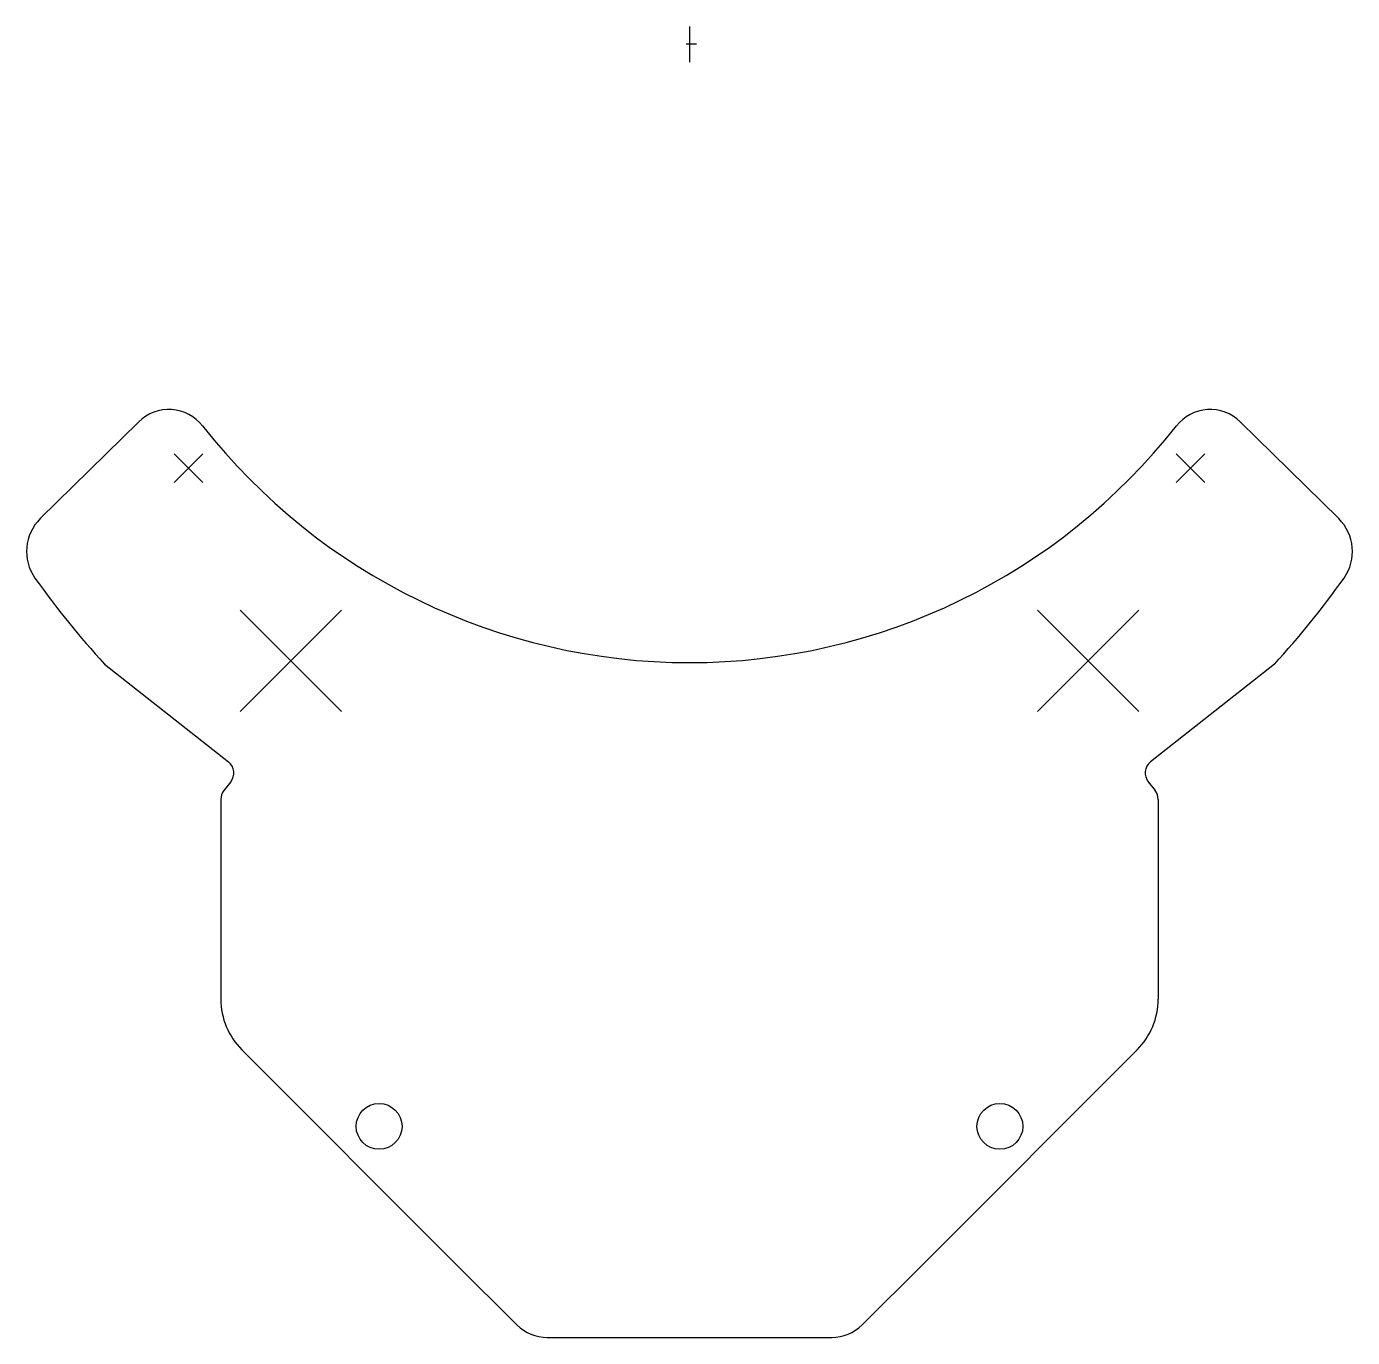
# Model space of a CAD drawing. Header units: millimetres. Extents: x -46.3 to 46.3, y 25.9 to 117.5.
import ezdxf

# ---------------------------------------------------------------- set-up
doc = ezdxf.new("R2010")
doc.units = ezdxf.units.MM
doc.layers.get('0').update_dxf_attribs({"linetype": 'CONTINUOUS'})

msp = doc.modelspace()

# ---------------------------------------------------------------- linework, layer by layer
for p, q in [((0, 117.5), (0, 115)), ((-0.232, 116.297), (0.5, 116.297)), ((-38.474, 89.881), (-45.352, 83.116)), ((38.474, 89.881), (45.352, 83.116)), ((-34, 87.65), (-36, 85.65)), ((-36, 87.65), (-34, 85.65)), ((34, 87.65), (36, 85.65)), ((36, 87.65), (34, 85.65)), ((-27.847, 73.187), (-31.382, 76.723)), ((-27.847, 73.187), (-24.311, 76.723)), ((27.847, 73.187), (24.311, 76.723)), ((27.847, 73.187), (31.382, 76.723)), ((-27.847, 73.187), (-31.382, 69.652)), ((-27.847, 73.187), (-24.311, 69.652)), ((27.847, 73.187), (24.311, 69.652)), ((27.847, 73.187), (31.382, 69.652)), ((-40.861, 72.953), (-32.214, 66.124)), ((40.861, 72.953), (32.214, 66.124)), ((-32.049, 64.72), (-32.523, 64.12)), ((32.049, 64.72), (32.523, 64.12)), ((-32.738, 63.501), (-32.738, 49.537)), ((32.738, 63.501), (32.738, 49.537)), ((-16.335, 31.062), (-31.273, 46.001)), ((16.335, 31.062), (31.273, 46.001)), ((-12.057, 26.784), (-16.335, 31.062)), ((16.335, 31.062), (12.057, 26.784)), ((-9.935, 25.906), (9.935, 25.906))]:
    msp.add_line(p, q)
for centre in [(-21.683, 40.653), (21.683, 40.653)]:
    msp.add_circle(centre, 1.6)
for centre, radius, start, end in [((-36.37, 87.742), 3, 38.13657, 134.52209), ((36.37, 87.742), 3, 45.47791, 141.86343), ((0, 116.297), 43.24, 218.13657, 321.86343), ((-43.098, 80.823), 3.216, 134.52209, 215.31084), ((43.098, 80.823), 3.216, -35.31084, 45.47791), ((3.84, 114.07), 60.735, 215.31084, 222.60874), ((-3.84, 114.07), 60.735, 317.39126, 324.68916), ((-32.834, 65.34), 1, -38.3, 51.7), ((32.834, 65.34), 1, 128.3, 218.3), ((-31.738, 63.501), 1, 141.7, 180), ((31.738, 63.501), 1, 0, 38.3), ((-27.738, 49.537), 5, 180, 225), ((27.738, 49.537), 5, -45, 0), ((-9.935, 28.906), 3, 225, 270), ((9.935, 28.906), 3, 270, 315)]:
    msp.add_arc(centre, radius, start, end)

doc.saveas('drawing.dxf')
